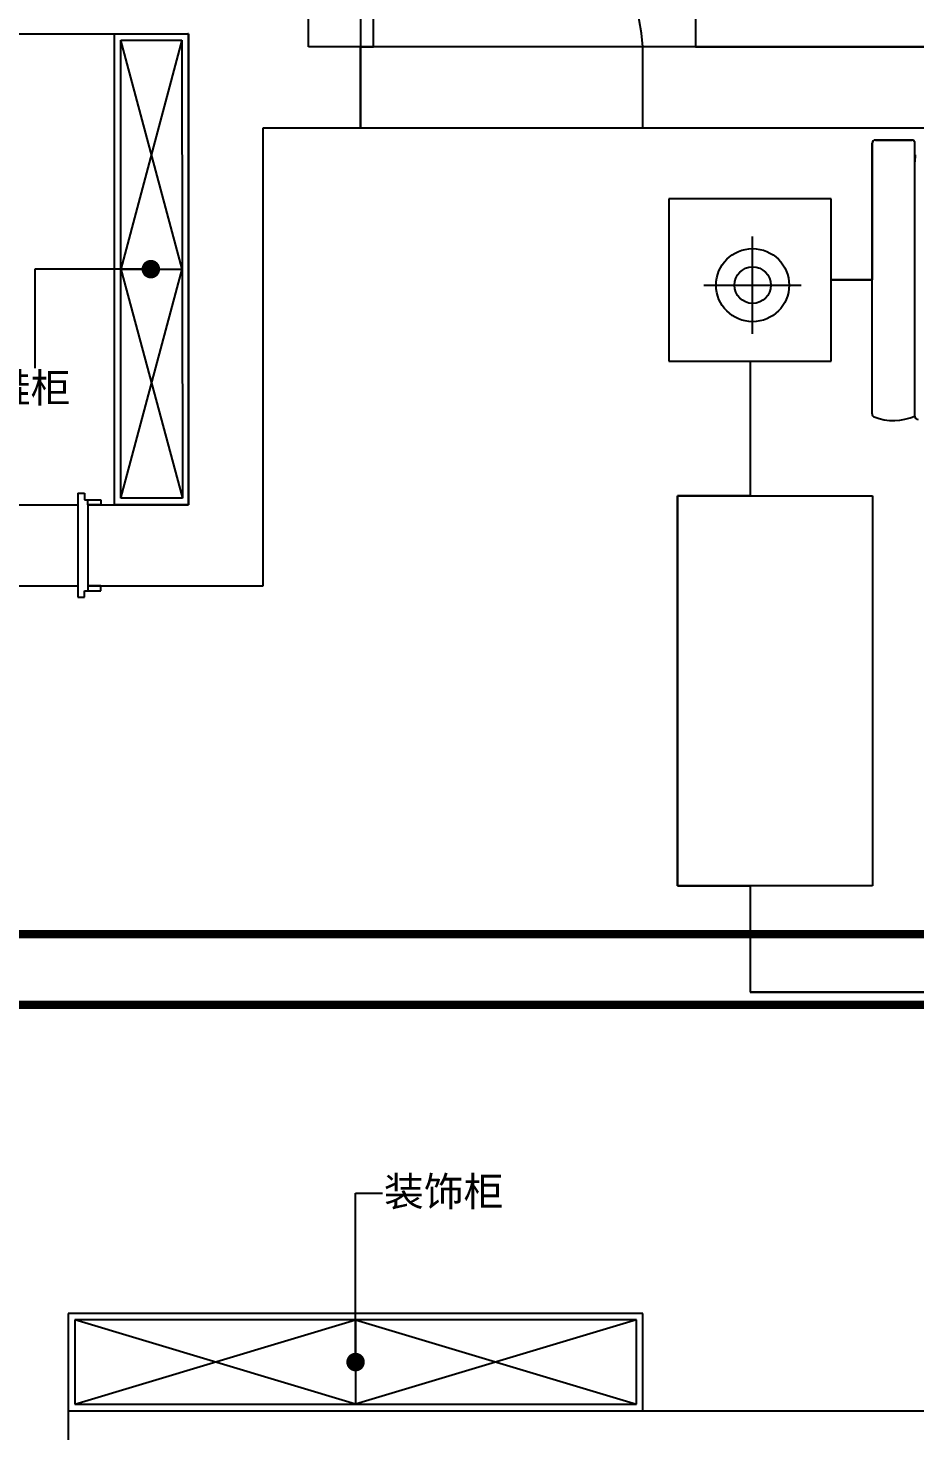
# Model space of a CAD drawing. Header units: millimetres. Extents: x -1705246 to 222838, y -3231245 to 126310.
# Drawn here: x 63611 to 66343, y -38372 to -34052 of the extents above; entities that cross this region are included whole.
import ezdxf

# ---------------------------------------------------------------- set-up
doc = ezdxf.new("R2010")
doc.units = ezdxf.units.MM
doc.linetypes.add('ACAD_ISO03W100', pattern=[30, 12, -18])
doc.layers.add('250', color=250, linetype='Continuous')
doc.styles.add('STYLE1', font='')
doc.styles.get('STYLE1').set_extended_font_data('SimSun')

msp = doc.modelspace()

# ---------------------------------------------------------------- linework, layer by layer
at = {"color": 1, "linetype": 'ACAD_ISO03W100', "lineweight": 30, "ltscale": 5, "const_width": 25}
msp.add_lwpolyline([(63037, -37847.2), (63442.4, -37847.2), (63442.4, -37059.6), (69983.7, -37059.6), (69983.7, -33759.7), (70584.4, -33759.7), (70584.4, -33839.7)], dxfattribs=at)
at = {"layer": '250', "color": 251}
for p, q in [((64474.9, -34109.7), (64474.9, -31349.7)), ((65667.4, -32109.7), (65667.4, -34109.7)), ((64634.9, -33329.7), (64634.9, -34109.7)), ((64674.9, -34109.7), (64674.9, -33329.7)), ((62054.9, -34069.7), (64104.9, -34069.7)), ((63876.9, -35519.7), (63876.9, -34069.7)), ((63876.9, -34069.7), (64104.9, -34069.7)), ((64104.9, -34069.7), (64102.9, -34069.7)), ((64104.9, -35519.7), (64104.9, -34069.7)), ((64104.9, -34069.7), (64104.9, -35519.7)), ((63896.9, -35499.7), (63896.9, -34089.7)), ((63896.9, -34089.7), (64084.9, -34089.7)), ((64084.9, -34089.7), (63896.9, -34794.7)), ((64085.9, -34794.7), (63896.9, -34089.7)), ((64084.9, -34089.7), (64086.9, -35499.7)), ((64634.9, -34109.7), (64474.9, -34109.7)), ((64634.9, -34359.7), (64634.9, -34109.7)), ((64634.9, -34109.7), (64674.9, -34109.7)), ((65504.9, -34109.7), (64634.9, -34109.7)), ((64634.9, -34109.7), (64634.9, -34359.7)), ((65504.9, -34359.7), (65504.9, -34109.7)), ((69234.9, -34109.7), (65504.9, -34109.7)), ((65504.9, -34359.7), (65504.9, -34109.7)), ((65667.4, -34109.7), (66867.4, -34109.7)), ((64334.9, -35769.7), (64334.9, -34359.7)), ((64334.9, -34359.7), (64634.9, -34359.7)), ((64634.9, -34359.7), (65504.9, -34359.7)), ((65504.9, -34359.7), (69104.9, -34359.7)), ((66211.1, -35240.2), (66211.1, -34406.9)), ((66221.1, -34396.9), (66332.9, -34396.9)), ((66342.9, -35246.9), (66342.9, -34406.9)), ((66085.2, -34577.5), (65585.2, -34577.5)), ((65585.2, -34577.5), (65585.2, -35077.5)), ((66085.2, -35077.5), (66085.2, -34577.5)), ((65842.8, -34993.7), (65842.8, -34693.7)), ((63932.4, -34794.5), (63632.4, -34794.5)), ((63632.4, -34794.5), (63632.4, -35099.7)), ((63894.9, -34794.7), (64083.9, -34794.4)), ((63896.9, -34794.7), (64086.9, -35499.7)), ((63896.9, -35499.7), (64085.9, -34794.7)), ((63960.9, -34794.5), (63932.4, -34794.5)), ((65692.8, -34843.7), (65992.8, -34843.7)), ((66085.2, -34827.5), (66211.1, -34827.5)), ((65585.2, -35077.5), (66085.2, -35077.5)), ((65835.2, -35077.5), (65835.2, -35492.9)), ((63764.9, -35484.7), (63784.9, -35484.7)), ((63764.9, -35484.7), (63764.9, -35804.7)), ((63784.9, -35484.7), (63784.9, -35504.7)), ((63784.9, -35504.7), (63814.9, -35504.7)), ((63794.9, -35519.7), (63794.9, -35504.7)), ((63794.9, -35504.7), (63834.9, -35504.7)), ((63834.9, -35504.7), (63834.9, -35519.7)), ((64086.9, -35499.7), (63896.9, -35499.7)), ((65611.7, -35492.9), (66211.7, -35492.9)), ((65611.7, -36692.9), (65611.7, -35492.9)), ((66211.7, -35492.9), (66211.7, -36692.9)), ((62634.9, -35519.7), (63764.9, -35519.7)), ((63794.9, -35519.7), (63794.9, -35769.7)), ((63794.9, -35519.7), (64104.9, -35519.7)), ((63794.9, -35519.7), (63874.9, -35519.7)), ((63834.9, -35519.7), (63794.9, -35519.7)), ((64104.9, -35519.7), (63876.9, -35519.7)), ((62634.9, -35769.7), (63764.9, -35769.7)), ((63764.9, -35804.7), (63784.9, -35804.7)), ((63784.9, -35804.7), (63784.9, -35784.7)), ((63784.9, -35784.7), (63814.9, -35784.7)), ((63794.9, -35769.7), (64334.9, -35769.7)), ((63794.9, -35769.7), (63794.9, -35784.7)), ((63834.9, -35769.7), (63794.9, -35769.7)), ((63794.9, -35784.7), (63834.9, -35784.7)), ((63834.9, -35784.7), (63834.9, -35769.7)), ((66211.7, -36692.9), (65611.7, -36692.9)), ((65835.2, -36692.9), (65835.2, -37021)), ((68687, -37021), (65835.2, -37021)), ((64619.9, -38102.7), (64619.9, -37639.7)), ((64619.9, -37639.7), (64702.4, -37639.7)), ((65504.9, -38009.7), (63734.9, -38009.7)), ((63734.9, -38009.7), (63734.9, -38309.7)), ((65504.9, -38309.7), (65504.9, -38009.7)), ((65484.9, -38029.7), (63754.9, -38029.7)), ((63754.9, -38029.7), (63754.9, -38289.7)), ((64619.9, -38289.7), (63754.9, -38029.7)), ((63754.9, -38289.7), (64619.9, -38029.7)), ((64619.9, -38029.7), (64619.9, -38289.7)), ((65484.9, -38029.7), (64619.9, -38289.7)), ((64619.9, -38029.7), (65484.9, -38289.7)), ((65484.9, -38289.7), (65484.9, -38029.7)), ((64619.9, -38131.2), (64619.9, -38102.7)), ((63734.9, -38309.7), (69104.9, -38309.7)), ((63734.9, -38309.7), (63734.9, -38539.7)), ((63734.9, -38309.7), (65504.9, -38309.7)), ((63754.9, -38289.7), (65484.9, -38289.7))]:
    msp.add_line(p, q, dxfattribs=at)
at = {"layer": '250', "color": 251, "extrusion": (0, 0, -1)}
for p, q in [((66211.9, -34402.9), (66211.1, -34406.9)), ((66211.1, -34406.9), (66211.1, -34827.5)), ((66214, -34399.8), (66211.9, -34402.9)), ((66217.5, -34397.5), (66214, -34399.8)), ((66221.1, -34396.9), (66217.5, -34397.5)), ((66332.9, -34396.9), (66221.1, -34396.9)), ((66336.9, -34397.7), (66332.9, -34396.9)), ((66340, -34399.8), (66336.9, -34397.7)), ((66342.2, -34403.1), (66340, -34399.8)), ((66342.9, -34406.9), (66342.2, -34403.1)), ((66342.9, -34464.5), (66342.9, -34406.9)), ((66343.9, -34442.8), (66342.9, -34464.5)), ((66085.2, -34577.5), (65585.2, -34577.5)), ((65585.2, -34577.5), (65585.2, -35077.5)), ((66085.2, -34827.5), (66085.2, -34577.5)), ((66211.1, -34827.5), (66085.2, -34827.5)), ((65585.2, -35077.5), (65835.2, -35077.5)), ((65835.2, -35077.5), (65835.2, -35492.9)), ((65835.2, -35492.9), (65611.7, -35492.9)), ((65611.7, -35492.9), (65611.7, -36692.9)), ((65611.7, -36692.9), (65835.2, -36692.9)), ((65835.2, -36692.9), (65835.2, -37021)), ((65835.2, -36692.9), (65835.2, -36692.9)), ((65835.2, -37021), (68687, -37021))]:
    msp.add_line(p, q, dxfattribs=at)
at = {"layer": '250', "color": 5, "const_width": 25}
msp.add_lwpolyline([(62859.2, -36842.1), (69706.1, -36842.1), (69706.1, -31349.7)], dxfattribs=at)
at = {"layer": '250', "color": 251, "const_width": 28.5}
for points in [[(63975.1, -34794.5, 1), (64003.6, -34794.5, 1)], [(64619.9, -38145.4, 1), (64619.9, -38173.9, 1)]]:
    msp.add_lwpolyline(points, format="xyb", close=True, dxfattribs=at)
at = {"layer": '250', "color": 251}
for radius in [112.5, 56.2]:
    msp.add_circle((65842.8, -34843.7), radius, dxfattribs=at)
for centre, radius, start, end in [((64654.9, -34182.5), 853.1, 4.9009, 91.3433), ((66221.1, -34406.9), 10, 90, 180), ((66332.9, -34406.9), 10, 0, 90), ((66221.1, -35240.2), 10, 180, 248.7434), ((66277, -35096.4), 164.2, 248.7434, 293.6632), ((66352.9, -35246.9), 10, 180, 270)]:
    msp.add_arc(centre, radius, start, end, dxfattribs=at)

# ---------------------------------------------------------------- texts
at = {"layer": '250', "color": 251, "style": 'STYLE1'}
for s, p in [('鞋柜', (63496.4, -35205.2)), ('装饰柜', (64707.4, -37679.2))]:
    msp.add_text(s, height=90, dxfattribs=at).set_placement(p)

doc.saveas('drawing.dxf')
